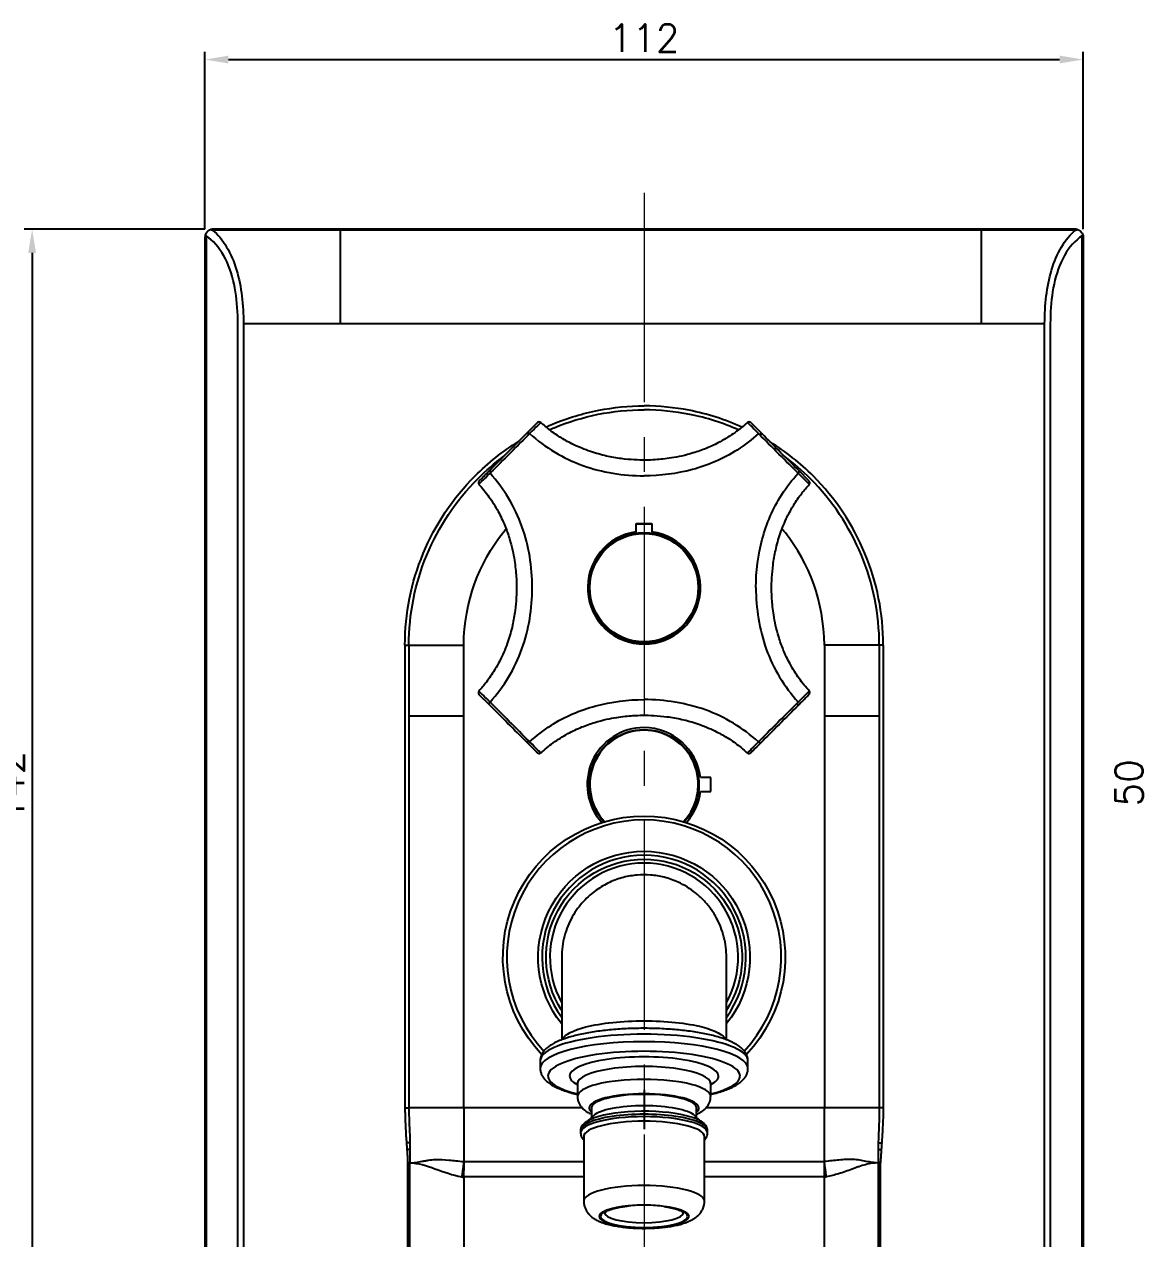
# Model space of a CAD drawing. Extents: x 39169 to 39763, y 19611 to 20031.
# Drawn here: x 39450.7 to 39593.3, y 19700.9 to 19855.7 of the extents above; entities that cross this region are included whole.
import ezdxf

# ---------------------------------------------------------------- set-up
doc = ezdxf.new("R2010")
doc.units = 0
doc.header["$LTSCALE"] = 7
doc.header["$MEASUREMENT"] = 0
doc.linetypes.add('CENTER2', pattern=[28.575, 19.05, -3.175, 3.175, -3.175])
doc.layers.add('DIM', color=2, linetype='CONTINUOUS')
doc.layers.add('DWG', color=7, linetype='CONTINUOUS')
doc.layers.add('중심선', color=1, linetype='CENTER2', lineweight=9)
doc.styles.add('GHS', font='romans', dxfattribs={"bigfont": 'ghs'})

msp = doc.modelspace()

# ---------------------------------------------------------------- linework, layer by layer
at = {"layer": 'DIM'}
for p, q in [((39473.69, 19829.54), (39473.69, 19852.18)), ((39476.69, 19851.18), (39582.69, 19851.18)), ((39585.69, 19829.54), (39585.69, 19852.18)), ((39473.67, 19829.54), (39450.65, 19829.54)), ((39451.65, 19826.54), (39451.65, 19690.54))]:
    msp.add_line(p, q, dxfattribs=at)
for points in [[(39476.69, 19851.68), (39476.69, 19850.68), (39473.69, 19851.18)], [(39582.69, 19851.68), (39582.69, 19850.68), (39585.69, 19851.18)], [(39451.15, 19826.54), (39452.15, 19826.54), (39451.65, 19829.54)]]:
    msp.add_solid(points, dxfattribs=at)
at = {"layer": 'DWG'}
for p, q in [((39490.96, 19829.45), (39474.67, 19829.45)), ((39572.69, 19829.45), (39490.96, 19829.45)), ((39584.72, 19829.45), (39572.69, 19829.45)), ((39473.69, 19828.54), (39473.69, 19688.54)), ((39473.84, 19828.71), (39473.84, 19688.37)), ((39585.55, 19688.37), (39585.55, 19828.71)), ((39585.69, 19828.54), (39585.69, 19688.54)), ((39478.61, 19817.54), (39478.61, 19699.54)), ((39580.78, 19699.54), (39580.78, 19817.54)), ((39516.1, 19804.91), (39514.76, 19803.57)), ((39543.29, 19804.91), (39544.74, 19803.46)), ((39550.75, 19797.45), (39549.41, 19798.79)), ((39499.2, 19776.54), (39499.7, 19776.54)), ((39499.2, 19776.54), (39499.2, 19717.54)), ((39560.19, 19776.54), (39559.69, 19776.54)), ((39560.19, 19776.54), (39560.19, 19717.54)), ((39508.64, 19770.26), (39509.98, 19768.92)), ((39538.19, 19759.67), (39536.89, 19759.67)), ((39538.19, 19757.87), (39538.19, 19759.67)), ((39536.89, 19757.87), (39538.19, 19757.87)), ((39516.44, 19723.53), (39516.44, 19722.57)), ((39542.94, 19722.57), (39542.94, 19723.53)), ((39542.94, 19722.56), (39542.94, 19722.57)), ((39521.19, 19720.63), (39521.19, 19718.99)), ((39538.19, 19718.99), (39538.19, 19720.63)), ((39538.19, 19720.63), (39538.19, 19720.63)), ((39523.24, 19716.55), (39522.52, 19715.88)), ((39522.99, 19717.54), (39522.99, 19716.33)), ((39536.85, 19715.9), (39536.15, 19716.55)), ((39536.39, 19716.33), (39536.39, 19717.54)), ((39521.59, 19714.65), (39521.59, 19714.34)), ((39537.79, 19714.34), (39537.79, 19714.65)), ((39521.59, 19714.34), (39521.59, 19714.34)), ((39521.99, 19713.87), (39521.99, 19705.66)), ((39537.39, 19705.66), (39537.39, 19713.87)), ((39537.39, 19705.66), (39537.39, 19705.66))]:
    msp.add_line(p, q, dxfattribs=at)
at = {"layer": 'DWG', "extrusion": (0, 0, -1)}
msp.add_circle((-39529.69, 19783.86), 7, dxfattribs=at)
at = {"layer": 'DWG'}
msp.add_circle((39529.69, 19783.86), 6.91, dxfattribs=at)
at = {"layer": 'DWG', "extrusion": (0, 0, -1)}
for centre, radius, start, end in [((-39529.69, 19758.77), 7, 317.1319, 90), ((-39529.69, 19758.77), 7, 90, 222.8681), ((-39529.69, 19736.75), 18, 316.5188, 90), ((-39529.69, 19736.75), 18, 90, 223.4812), ((-39529.69, 19736.75), 13.5, 321.2213, 90), ((-39529.69, 19736.75), 12.5, 327.2906, 90), ((-39529.69, 19736.75), 13.5, 90, 218.8519), ((-39529.69, 19736.75), 12.5, 90, 212.6419)]:
    msp.add_arc(centre, radius, start, end, dxfattribs=at)
at = {"layer": 'DWG'}
for centre, radius, start, end in [((39529.69, 19758.77), 7.25, 90, 221.9153), ((39529.69, 19758.77), 7.25, 7.131, 90), ((39529.69, 19758.77), 6.91, 90, 223.2281), ((39529.69, 19758.77), 6.91, 316.7719, 90), ((39529.69, 19758.77), 7.25, 318.0791, 352.869), ((39529.69, 19736.75), 17.5, 90, 223.0988), ((39529.69, 19736.75), 17.5, 316.8731, 90), ((39529.69, 19736.75), 13, 90, 215.8425), ((39529.69, 19736.75), 12, 90, 208.665), ((39529.69, 19736.75), 13, 323.8706, 90), ((39529.69, 19736.75), 12, 331.3181, 90)]:
    msp.add_arc(centre, radius, start, end, dxfattribs=at)
for centre, major_axis, ratio, start_param, end_param in [((39516.31, 19804.69), (-0.212, 0.212), 1, 4.783764, 6.283174), ((39543.08, 19804.69), (-0.212, -0.212), 1, 3.141601, 4.638101), ((39508.86, 19797.24), (0.212, -0.212), 1, 3.141591, 4.649182), ((39550.53, 19797.24), (0.212, 0.212), 1, 4.78377, 6.283174), ((39508.86, 19770.47), (-0.212, -0.212), 1, 4.78377, 6.283174), ((39550.53, 19770.47), (0.212, -0.212), 1, 0.000003, 1.49619), ((39516.31, 19763.02), (0.212, 0.212), 1, 3.141593, 4.649173), ((39543.08, 19763.02), (-0.212, 0.212), 1, 1.642044, 3.141585), ((39529.69, 19723.53), (13.25, 0), 0.257597, 0, 3.141593), ((39529.69, 19722.57), (-13.25, 0), 0.257597, 3.141593, 6.283185), ((39529.69, 19721.6), (12.25, 0), 0.257597, 0, 3.141593), ((39529.69, 19721.6), (-9.5, 0), 0.257597, 3.141592, 6.283185), ((39529.69, 19720.63), (8.5, 0), 0.257597, 0, 3.141593), ((39529.69, 19721.6), (12.25, 0), 0.257597, 3.141593, 3.945546), ((39529.69, 19721.6), (-9.5, 0), 0.257597, 0, 0.462894), ((39529.69, 19718.99), (-8.5, 0), 0.257597, 3.141593, 6.283185), ((39529.69, 19721.6), (-9.5, 0), 0.257597, 2.6786, 3.141592), ((39529.69, 19721.6), (12.25, 0), 0.257597, 5.47933, 6.283185), ((39529.69, 19717.54), (7, 0), 0.257597, 0, 3.141592), ((39529.69, 19717.54), (-6.7, 0), 0.257597, 3.141593, 6.283185), ((39529.69, 19716.09), (-6.7, 0), 0.257597, 3.411475, 6.013401), ((39529.69, 19714.65), (8.1, 0), 0.257597, 0, 3.141593), ((39529.69, 19714.34), (-8.1, 0), 0.257597, 3.141593, 6.283185), ((39529.69, 19717.54), (7, 0), 0.257597, 3.141593, 3.43543), ((39529.69, 19715.13), (7.7, 0), 0.257597, 0.682707, 2.537131), ((39529.69, 19717.54), (7, 0), 0.257597, 5.989446, 6.283185), ((39529.69, 19713.87), (-7.7, 0), 0.257597, 3.141593, 6.283185), ((39529.69, 19705.66), (-7.7, 0), 0.257597, 3.141593, 6.283185), ((39529.69, 19703.72), (-5.55, 0), 0.257597, 5.088987, 6.283185), ((39529.69, 19704.21), (5.05, 0), 0.257597, 3.141592, 6.280731), ((39529.69, 19703.72), (-5.55, 0), 0.257597, 4.229565, 5.088987), ((39529.69, 19703.72), (-5.55, 0), 0.257597, 3.141593, 4.229565), ((39529.69, 19703.72), (-5.55, 0), 0.257597, 0, 3.141593)]:
    msp.add_ellipse(centre, major_axis=major_axis, ratio=ratio, start_param=start_param, end_param=end_param, dxfattribs=at)
msp.add_ellipse((39529.69, 19703.72), major_axis=(5.7, 0), ratio=0.257597, dxfattribs=at)
for points, knots in [([(39473.77, 19828.93), (39473.81, 19829.02), (39473.87, 19829.11), (39474, 19829.27), (39474.08, 19829.34), (39474.25, 19829.44), (39474.33, 19829.47), (39474.41, 19829.5)], [0, 0, 0, 0, 0.346952, 0.346952, 0.69371, 0.69371, 1, 1, 1, 1]), ([(39474.69, 19829.54), (39474.69, 19829.54), (39474.69, 19829.54), (39474.67, 19829.54), (39474.66, 19829.54), (39474.56, 19829.53), (39474.49, 19829.52), (39474.41, 19829.5)], [0, 0, 0, 0, 0.018439, 0.018439, 0.192058, 0.192058, 1, 1, 1, 1]), ([(39474.41, 19829.5), (39474.5, 19829.49), (39474.58, 19829.47), (39474.66, 19829.45), (39474.67, 19829.45), (39474.67, 19829.45)], [0, 0, 0, 0, 0.972775, 0.972775, 1, 1, 1, 1]), ([(39474.67, 19829.45), (39476.02, 19828.34), (39477.08, 19826.48), (39478.37, 19822.19), (39478.61, 19819.88), (39478.61, 19817.54)], [0, 0, 0, 0, 0.5, 0.5, 1, 1, 1, 1]), ([(39580.78, 19817.54), (39580.78, 19819.88), (39581.02, 19822.19), (39582.31, 19826.48), (39583.37, 19828.34), (39584.72, 19829.45)], [0, 0, 0, 0, 0.5, 0.5, 1, 1, 1, 1]), ([(39584.97, 19829.5), (39584.9, 19829.52), (39584.82, 19829.53), (39584.73, 19829.54), (39584.72, 19829.54), (39584.7, 19829.54), (39584.7, 19829.54), (39584.69, 19829.54)], [0, 0, 0, 0, 0.807942, 0.807942, 0.981561, 0.981561, 1, 1, 1, 1]), ([(39584.72, 19829.45), (39584.72, 19829.45), (39584.73, 19829.45), (39584.81, 19829.47), (39584.89, 19829.49), (39584.97, 19829.5)], [0, 0, 0, 0, 0.027225, 0.027225, 1, 1, 1, 1]), ([(39584.97, 19829.5), (39585.08, 19829.47), (39585.17, 19829.42), (39585.35, 19829.3), (39585.43, 19829.22), (39585.54, 19829.07), (39585.58, 19829), (39585.62, 19828.93)], [0, 0, 0, 0, 0.363068, 0.363068, 0.72733, 0.72733, 1, 1, 1, 1]), ([(39473.77, 19828.93), (39473.75, 19828.87), (39473.73, 19828.8), (39473.7, 19828.67), (39473.7, 19828.61), (39473.69, 19828.54), (39473.69, 19828.54), (39473.69, 19828.54)], [0, 0, 0, 0, 0.496009, 0.496009, 0.986819, 0.986819, 1, 1, 1, 1]), ([(39473.84, 19828.71), (39473.84, 19828.71), (39473.84, 19828.72), (39473.81, 19828.79), (39473.79, 19828.86), (39473.77, 19828.93)], [0, 0, 0, 0, 0.027861, 0.027861, 1, 1, 1, 1]), ([(39477.9, 19699.54), (39477.9, 19721.43), (39477.9, 19754.25), (39477.9, 19792.55), (39477.9, 19808.97), (39477.9, 19817.18), (39477.98, 19819.96), (39477.13, 19823.84), (39476.7, 19825.1), (39475.49, 19827.25), (39474.72, 19828.12), (39473.84, 19828.71)], [0, 0, 0, 0, 0.5, 0.75, 0.875, 0.875, 0.9375, 0.9375, 0.96875, 0.96875, 1, 1, 1, 1]), ([(39585.55, 19828.71), (39584.67, 19828.12), (39583.9, 19827.26), (39582.69, 19825.11), (39582.26, 19823.85), (39581.41, 19819.96), (39581.49, 19817.18), (39581.49, 19808.98), (39581.49, 19792.56), (39581.49, 19754.26), (39581.49, 19721.43), (39581.49, 19699.54)], [0, 0, 0, 0, 0.03125, 0.03125, 0.0625, 0.0625, 0.125, 0.125, 0.25, 0.5, 1, 1, 1, 1]), ([(39585.62, 19828.93), (39585.6, 19828.86), (39585.57, 19828.79), (39585.55, 19828.72), (39585.55, 19828.71), (39585.55, 19828.71)], [0, 0, 0, 0, 0.972139, 0.972139, 1, 1, 1, 1]), ([(39585.62, 19828.93), (39585.64, 19828.87), (39585.66, 19828.8), (39585.69, 19828.67), (39585.69, 19828.61), (39585.69, 19828.54), (39585.69, 19828.54), (39585.69, 19828.54)], [0, 0, 0, 0, 0.496009, 0.496009, 0.986819, 0.986819, 1, 1, 1, 1]), ([(39517.12, 19804.32), (39517.42, 19804.45), (39517.72, 19804.58), (39519.92, 19805.49), (39521.89, 19806.09), (39523.91, 19806.48), (39525.8, 19806.84), (39527.73, 19807.03), (39529.7, 19807.04)], [0.8300303, 0.8300303, 0.8300303, 0.8300303, 0.8534299, 0.8534299, 1, 1, 1, 1.1373147, 1.1373147, 1.1373147, 1.1373147]), ([(39517.55, 19803.96), (39517.77, 19804.06), (39517.99, 19804.15), (39520.03, 19805), (39521.92, 19805.57), (39523.85, 19805.96), (39525.76, 19806.34), (39527.71, 19806.53), (39529.7, 19806.54)], [0.8392625, 0.8392625, 0.8392625, 0.8392625, 0.8566128, 0.8566128, 1, 1, 1, 1.141507, 1.141507, 1.141507, 1.141507]), ([(39542.18, 19804.33), (39540.03, 19805.29), (39537.76, 19806.01), (39535.44, 19806.47), (39533.56, 19806.83), (39531.65, 19807.02), (39529.7, 19807.04)], [0.8318865, 0.8318865, 0.8318865, 0.8318865, 1, 1, 1, 1.1358675, 1.1358675, 1.1358675, 1.1358675]), ([(39541.74, 19803.98), (39539.75, 19804.85), (39537.67, 19805.51), (39535.54, 19805.94), (39533.63, 19806.32), (39531.68, 19806.52), (39529.7, 19806.54)], [0.8419831, 0.8419831, 0.8419831, 0.8419831, 1, 1, 1, 1.1410784, 1.1410784, 1.1410784, 1.1410784]), ([(39542.87, 19804.93), (39542.37, 19804.47), (39541.27, 19803.57), (39539.5, 19802.47), (39537.7, 19801.61), (39536.04, 19801.03), (39534.55, 19800.64), (39533.26, 19800.39), (39532.13, 19800.24), (39531.04, 19800.15), (39529.82, 19800.1), (39528.37, 19800.14), (39526.7, 19800.29), (39524.82, 19800.62), (39522.76, 19801.2), (39520.84, 19801.99), (39519.12, 19802.93), (39517.73, 19803.88), (39516.89, 19804.59), (39516.51, 19804.93)], [0, 0, 0, 0, 0.071122, 0.148159, 0.217437, 0.278865, 0.332429, 0.378134, 0.415957, 0.450693, 0.493028, 0.543373, 0.60177, 0.668238, 0.742704, 0.825158, 0.884537, 0.947392, 1, 1, 1, 1]), ([(39514.76, 19803.57), (39514.1, 19802.91), (39513.29, 19802.1), (39511.59, 19800.4), (39510.77, 19799.58), (39510.09, 19798.9)], [0, 0, 0, 0, 0.5, 0.5, 1, 1, 1, 1]), ([(39515.1, 19803.5), (39514.41, 19802.8), (39513.55, 19801.94), (39511.75, 19800.15), (39510.88, 19799.28), (39510.16, 19798.57)], [0, 0, 0, 0, 0.5, 0.5, 1, 1, 1, 1]), ([(39515.1, 19803.5), (39517.08, 19801.74), (39519.38, 19800.33), (39524.38, 19798.54), (39527.04, 19798.12), (39529.69, 19798.12)], [0, 0, 0, 0, 0.5, 0.5, 1, 1, 1, 1]), ([(39544.29, 19803.5), (39543.42, 19802.74), (39540.89, 19800.74), (39535.93, 19798.64), (39531.77, 19798.12), (39529.69, 19798.12)], [0, 0, 0, 0, 0.216606, 0.608303, 1, 1, 1, 1]), ([(39544.41, 19803.38), (39544.43, 19803.41), (39544.46, 19803.43), (39544.51, 19803.46), (39544.54, 19803.47), (39544.6, 19803.49), (39544.62, 19803.5), (39544.67, 19803.49), (39544.7, 19803.49), (39544.72, 19803.47), (39544.73, 19803.47), (39544.74, 19803.46), (39544.74, 19803.46), (39544.74, 19803.46)], [0, 0, 0, 0, 0.220007, 0.220007, 0.440055, 0.440055, 0.660124, 0.660124, 0.880232, 0.880232, 0.96207, 0.96207, 1, 1, 1, 1]), ([(39549.34, 19798.45), (39548.64, 19799.14), (39547.79, 19800), (39545.99, 19801.79), (39545.12, 19802.67), (39544.41, 19803.38)], [0, 0, 0, 0, 0.5, 0.5, 1, 1, 1, 1]), ([(39549.41, 19798.79), (39548.75, 19799.45), (39547.94, 19800.26), (39546.24, 19801.96), (39545.42, 19802.78), (39544.74, 19803.46)], [0, 0, 0, 0, 0.5, 0.5, 1, 1, 1, 1]), ([(39499.2, 19776.54), (39499.2, 19780.57), (39499.99, 19784.51), (39503.06, 19791.91), (39505.3, 19795.26), (39509.81, 19799.78), (39511.67, 19801.25), (39513.67, 19802.48)], [0, 0, 0, 0, 0.2844766, 0.2844766, 0.5689532, 0.5689532, 0.7370468, 0.7370468, 0.7370468, 0.7370468]), ([(39560.19, 19776.54), (39560.19, 19780.57), (39559.4, 19784.51), (39556.33, 19791.91), (39554.08, 19795.28), (39549.61, 19799.75), (39547.76, 19801.21), (39545.76, 19802.43)], [0, 0, 0, 0, 0.284136, 0.284136, 0.5682721, 0.5682721, 0.7353039, 0.7353039, 0.7353039, 0.7353039]), ([(39499.7, 19776.54), (39499.7, 19780.5), (39500.48, 19784.38), (39503.49, 19791.66), (39505.7, 19794.96), (39509.52, 19798.78), (39510.63, 19799.74), (39511.8, 19800.61)], [0, 0, 0, 0, 0.2855376, 0.2855376, 0.5710752, 0.5710752, 0.6769434, 0.6769434, 0.6769434, 0.6769434]), ([(39559.69, 19776.54), (39559.69, 19780.5), (39558.91, 19784.38), (39555.89, 19791.66), (39553.68, 19794.97), (39549.89, 19798.76), (39548.79, 19799.71), (39547.63, 19800.56)], [0, 0, 0, 0, 0.285457, 0.285457, 0.570914, 0.570914, 0.6760732, 0.6760732, 0.6760732, 0.6760732]), ([(39508.63, 19797.04), (39508.63, 19797.04), (39508.63, 19797.04), (39508.63, 19797.04), (39509.16, 19797.57), (39510.05, 19798.45)], [0, 0, 0, 0, 0.00011, 0.00011, 1, 1, 1, 1]), ([(39508.64, 19797.45), (39508.64, 19797.45), (39508.77, 19797.58), (39509.28, 19798.08), (39509.65, 19798.46), (39510.09, 19798.9)], [0, 0, 0, 0, 0.499864, 0.499864, 1, 1, 1, 1]), ([(39510.16, 19798.57), (39510.14, 19798.59), (39510.12, 19798.62), (39510.09, 19798.67), (39510.07, 19798.7), (39510.06, 19798.76), (39510.05, 19798.78), (39510.06, 19798.83), (39510.06, 19798.85), (39510.07, 19798.88), (39510.08, 19798.89), (39510.09, 19798.9), (39510.09, 19798.9), (39510.09, 19798.9)], [0, 0, 0, 0, 0.220024, 0.220024, 0.440073, 0.440073, 0.660142, 0.660142, 0.88025, 0.88025, 0.96173, 0.96173, 1, 1, 1, 1]), ([(39515.43, 19783.86), (39515.43, 19786.51), (39515.01, 19789.17), (39513.22, 19794.17), (39511.81, 19796.47), (39510.05, 19798.45)], [0, 0, 0, 0, 0.5, 0.5, 1, 1, 1, 1]), ([(39543.96, 19783.86), (39543.96, 19785.93), (39544.48, 19790.09), (39546.58, 19795.05), (39548.58, 19797.59), (39549.34, 19798.45)], [0, 0, 0, 0, 0.391693, 0.783386, 1, 1, 1, 1]), ([(39508.62, 19797.03), (39509.08, 19796.53), (39509.98, 19795.43), (39511.08, 19793.66), (39511.93, 19791.86), (39512.53, 19790.2), (39512.91, 19788.71), (39513.16, 19787.42), (39513.31, 19786.29), (39513.4, 19785.2), (39513.45, 19783.98), (39513.41, 19782.53), (39513.26, 19780.86), (39512.93, 19778.98), (39512.35, 19776.92), (39511.57, 19775), (39510.62, 19773.28), (39509.67, 19771.89), (39508.96, 19771.05), (39508.62, 19770.68)], [0, 0, 0, 0, 0.071008, 0.148038, 0.217329, 0.278785, 0.332382, 0.378115, 0.415959, 0.450704, 0.493043, 0.543384, 0.601766, 0.668203, 0.742635, 0.825071, 0.884451, 0.947324, 1, 1, 1, 1]), ([(39550.77, 19770.68), (39550.31, 19771.18), (39549.41, 19772.28), (39548.31, 19774.05), (39547.45, 19775.85), (39546.86, 19777.51), (39546.47, 19779), (39546.23, 19780.29), (39546.08, 19781.42), (39545.99, 19782.51), (39545.94, 19783.73), (39545.98, 19785.18), (39546.13, 19786.85), (39546.46, 19788.73), (39547.04, 19790.79), (39547.82, 19792.71), (39548.77, 19794.43), (39549.72, 19795.82), (39550.43, 19796.66), (39550.77, 19797.04)], [0, 0, 0, 0, 0.071055, 0.148081, 0.217368, 0.278821, 0.332414, 0.378144, 0.415987, 0.450729, 0.493067, 0.543405, 0.601783, 0.668217, 0.742644, 0.825075, 0.884452, 0.947322, 1, 1, 1, 1]), ([(39528.69, 19792.06), (39528.98, 19792.06), (39529.27, 19792.06), (39529.74, 19792.06), (39529.93, 19792.06), (39530.31, 19792.06), (39530.5, 19792.06), (39530.69, 19792.06)], [0, 0, 0, 0, 0.428962, 0.428962, 0.714481, 0.714481, 1, 1, 1, 1]), ([(39506.69, 19776.54), (39506.78, 19782.13), (39508.62, 19787), (39511.71, 19790.88), (39511.83, 19791.03), (39511.95, 19791.18), (39512.08, 19791.33)], [-1.387662, -1.387662, -1.387662, -1.387662, 0, 0, 0, 0.054678, 0.054678, 0.054678, 0.054678]), ([(39528.69, 19790.99), (39526.91, 19790.74), (39525.24, 19789.8), (39522.96, 19786.98), (39522.39, 19785.15), (39522.64, 19781.55), (39523.47, 19779.81), (39526.1, 19777.37), (39527.88, 19776.65), (39531.52, 19776.66), (39533.3, 19777.37), (39535.93, 19779.82), (39536.75, 19781.57), (39537, 19785.15), (39536.42, 19786.99), (39534.16, 19789.78), (39532.49, 19790.73), (39530.69, 19790.99)], [0, 0, 0, 0, 0.125, 0.125, 0.25, 0.25, 0.375, 0.375, 0.5, 0.5, 0.625, 0.625, 0.75, 0.75, 0.875, 0.875, 1, 1, 1, 1]), ([(39528.69, 19791.98), (39528.98, 19791.98), (39529.27, 19791.98), (39529.74, 19791.98), (39529.93, 19791.98), (39530.31, 19791.98), (39530.5, 19791.98), (39530.69, 19791.98)], [0, 0, 0, 0, 0.428962, 0.428962, 0.714481, 0.714481, 1, 1, 1, 1]), ([(39552.69, 19776.54), (39552.61, 19782.11), (39550.78, 19786.96), (39547.72, 19790.83), (39547.59, 19791), (39547.45, 19791.16), (39547.31, 19791.33)], [-1.372977, -1.372977, -1.372977, -1.372977, 0, 0, 0, 0.060043, 0.060043, 0.060043, 0.060043]), ([(39510.05, 19769.26), (39511.81, 19771.24), (39513.22, 19773.54), (39515.01, 19778.55), (39515.43, 19781.2), (39515.43, 19783.86)], [0, 0, 0, 0, 0.5, 0.5, 1, 1, 1, 1]), ([(39543.96, 19783.86), (39543.96, 19781.2), (39544.38, 19778.54), (39546.17, 19773.54), (39547.58, 19771.24), (39549.34, 19769.26)], [0, 0, 0, 0, 0.5, 0.5, 1, 1, 1, 1]), ([(39549.34, 19769.26), (39550.23, 19770.14), (39550.76, 19770.67), (39550.76, 19770.67), (39550.76, 19770.67), (39550.76, 19770.67)], [0, 0, 0, 0, 0.998622, 0.998622, 1, 1, 1, 1]), ([(39514.65, 19764.25), (39513.97, 19764.93), (39513.14, 19765.76), (39511.45, 19767.45), (39510.64, 19768.26), (39509.98, 19768.92)], [0, 0, 0, 0, 0.5, 0.5, 1, 1, 1, 1]), ([(39514.98, 19764.33), (39514.27, 19765.05), (39513.4, 19765.92), (39511.61, 19767.71), (39510.75, 19768.57), (39510.05, 19769.26)], [0, 0, 0, 0, 0.5, 0.5, 1, 1, 1, 1]), ([(39515.1, 19764.21), (39515.96, 19764.97), (39518.5, 19766.98), (39523.46, 19769.07), (39527.62, 19769.59), (39529.69, 19769.59)], [0, 0, 0, 0, 0.216606, 0.608303, 1, 1, 1, 1]), ([(39544.29, 19764.21), (39542.31, 19765.97), (39540.01, 19767.38), (39535.01, 19769.17), (39532.35, 19769.59), (39529.69, 19769.59)], [0, 0, 0, 0, 0.5, 0.5, 1, 1, 1, 1]), ([(39549.23, 19769.15), (39548.51, 19768.43), (39547.63, 19767.56), (39545.84, 19765.77), (39544.98, 19764.91), (39544.29, 19764.21)], [0, 0, 0, 0, 0.5, 0.5, 1, 1, 1, 1]), ([(39549.3, 19768.81), (39549.3, 19768.81), (39549.3, 19768.82), (39549.32, 19768.83), (39549.33, 19768.86), (39549.34, 19768.9), (39549.34, 19768.93), (39549.33, 19768.98), (39549.32, 19769.01), (39549.29, 19769.06), (39549.27, 19769.09), (39549.24, 19769.13), (39549.23, 19769.14), (39549.23, 19769.15)], [0, 0, 0, 0, 0.038268, 0.038268, 0.258414, 0.258414, 0.478561, 0.478561, 0.698686, 0.698686, 0.91877, 0.91877, 1, 1, 1, 1]), ([(39549.3, 19768.81), (39549.73, 19769.24), (39550.1, 19769.61), (39550.6, 19770.11), (39550.73, 19770.25), (39550.75, 19770.26), (39550.75, 19770.26), (39550.75, 19770.26)], [0, 0, 0, 0, 0.489116, 0.489116, 0.978233, 0.978233, 1, 1, 1, 1]), ([(39516.52, 19762.78), (39517.02, 19763.24), (39518.12, 19764.14), (39519.89, 19765.25), (39521.69, 19766.1), (39523.35, 19766.69), (39524.84, 19767.08), (39526.13, 19767.32), (39527.26, 19767.47), (39528.35, 19767.56), (39529.57, 19767.61), (39531.02, 19767.57), (39532.69, 19767.42), (39534.57, 19767.09), (39536.63, 19766.51), (39538.55, 19765.73), (39540.27, 19764.78), (39541.66, 19763.83), (39542.5, 19763.12), (39542.87, 19762.78)], [0, 0, 0, 0, 0.071087, 0.148127, 0.217407, 0.278838, 0.332404, 0.378111, 0.415935, 0.450672, 0.49301, 0.543356, 0.601755, 0.668226, 0.742694, 0.825152, 0.884533, 0.947391, 1, 1, 1, 1]), ([(39549.3, 19768.81), (39548.62, 19768.13), (39547.79, 19767.31), (39546.1, 19765.61), (39545.29, 19764.8), (39544.63, 19764.14)], [0, 0, 0, 0, 0.5, 0.5, 1, 1, 1, 1]), ([(39514.65, 19764.25), (39514.65, 19764.25), (39514.65, 19764.25), (39514.67, 19764.23), (39514.69, 19764.22), (39514.74, 19764.22), (39514.76, 19764.22), (39514.82, 19764.23), (39514.85, 19764.24), (39514.9, 19764.26), (39514.93, 19764.28), (39514.96, 19764.31), (39514.97, 19764.32), (39514.98, 19764.33)], [0, 0, 0, 0, 0.037932, 0.037932, 0.258081, 0.258081, 0.478231, 0.478231, 0.698358, 0.698358, 0.918444, 0.918444, 1, 1, 1, 1]), ([(39516.1, 19762.8), (39516.1, 19762.8), (39515.97, 19762.93), (39515.47, 19763.44), (39515.09, 19763.81), (39514.65, 19764.25)], [0, 0, 0, 0, 0.499837, 0.499837, 1, 1, 1, 1]), ([(39544.29, 19764.21), (39543.4, 19763.32), (39542.88, 19762.79), (39542.88, 19762.79), (39542.88, 19762.79), (39542.88, 19762.79)], [0, 0, 0, 0, 0.998418, 0.998418, 1, 1, 1, 1]), ([(39540.19, 19736.75), (39540.19, 19737.18), (39540.14, 19738.04), (39539.9, 19739.34), (39539.49, 19740.62), (39538.91, 19741.85), (39538.17, 19743), (39537.29, 19744.05), (39536.29, 19744.96), (39535.2, 19745.73), (39533.87, 19746.43), (39532.32, 19746.98), (39530.55, 19747.27), (39528.8, 19747.27), (39527.02, 19746.97), (39525.25, 19746.33), (39523.83, 19745.5), (39522.75, 19744.65), (39521.94, 19743.87), (39521.19, 19742.95), (39520.51, 19741.89), (39519.94, 19740.72), (39519.52, 19739.46), (39519.25, 19738.12), (39519.19, 19737.21), (39519.19, 19736.75)], [0, 0, 0, 0, 0.038861, 0.078824, 0.119577, 0.160919, 0.20247, 0.24392, 0.284978, 0.325383, 0.3648, 0.421311, 0.474479, 0.526569, 0.580474, 0.63755, 0.697052, 0.728758, 0.76275, 0.798894, 0.836952, 0.876533, 0.917132, 0.958241, 1, 1, 1, 1]), ([(39519.19, 19736.76), (39519.19, 19736.77), (39519.19, 19736.76), (39519.19, 19736.7), (39519.19, 19736.44), (39519.19, 19736.03), (39519.19, 19735.47), (39519.19, 19734.9), (39519.19, 19734.4), (39519.19, 19733.95), (39519.19, 19733.53), (39519.19, 19733.07), (39519.19, 19732.58), (39519.19, 19731.99), (39519.19, 19731.23), (39519.19, 19730.22), (39519.19, 19728.95), (39519.19, 19727.59), (39519.19, 19726.66), (39519.19, 19726.23)], [0, 0, 0, 0, 0.052543, 0.124701, 0.19085, 0.278603, 0.35263, 0.412972, 0.459661, 0.494757, 0.529122, 0.564321, 0.60034, 0.638908, 0.689433, 0.753289, 0.830721, 0.921613, 1, 1, 1, 1]), ([(39540.19, 19726.23), (39540.19, 19726.74), (39540.19, 19727.77), (39540.19, 19729.21), (39540.19, 19730.44), (39540.19, 19731.37), (39540.19, 19732.11), (39540.19, 19732.71), (39540.19, 19733.24), (39540.19, 19733.8), (39540.19, 19734.46), (39540.19, 19735.17), (39540.19, 19735.87), (39540.19, 19736.37), (39540.19, 19736.67), (39540.19, 19736.75), (39540.19, 19736.76), (39540.19, 19736.77)], [0, 0, 0, 0, 0.09461, 0.193616, 0.270112, 0.327255, 0.378315, 0.424741, 0.458037, 0.502447, 0.56057, 0.632362, 0.717836, 0.81708, 0.89094, 0.97082, 1, 1, 1, 1]), ([(39519.27, 19726.28), (39519.57, 19726.87), (39520.64, 19727.44), (39524.22, 19728.36), (39526.96, 19728.65), (39532.43, 19728.65), (39535.16, 19728.36), (39538.79, 19727.43), (39539.85, 19726.86), (39540.12, 19726.26)], [0, 0, 0, 0, 0.229163, 0.229163, 0.499443, 0.499443, 0.769722, 0.769722, 1, 1, 1, 1]), ([(39542.94, 19723.53), (39542.94, 19723.64), (39542.92, 19723.88), (39542.82, 19724.25), (39542.62, 19724.61), (39542.36, 19724.94), (39542.01, 19725.27), (39541.57, 19725.58), (39541.02, 19725.89), (39540.39, 19726.17), (39539.69, 19726.42), (39538.92, 19726.65), (39538.1, 19726.86), (39537.23, 19727.04), (39536.31, 19727.21), (39535.34, 19727.35), (39534.34, 19727.46), (39533.31, 19727.55), (39532.25, 19727.62), (39531.18, 19727.67), (39530.09, 19727.69), (39529.01, 19727.69), (39527.92, 19727.66), (39526.86, 19727.61), (39525.81, 19727.53), (39524.78, 19727.43), (39523.79, 19727.31), (39522.85, 19727.17), (39521.94, 19727), (39521.09, 19726.81), (39520.29, 19726.6), (39519.56, 19726.37), (39518.88, 19726.12), (39518.27, 19725.84), (39517.72, 19725.52), (39517.27, 19725.18), (39516.93, 19724.83), (39516.68, 19724.47), (39516.52, 19724.1), (39516.45, 19723.78), (39516.45, 19723.59), (39516.46, 19723.53)], [0, 0, 0, 0, 0.015642, 0.035508, 0.055809, 0.077555, 0.101675, 0.128622, 0.157602, 0.186902, 0.215692, 0.243984, 0.271903, 0.299555, 0.327018, 0.354344, 0.381571, 0.408727, 0.435833, 0.462905, 0.489957, 0.516999, 0.544043, 0.571096, 0.598169, 0.625276, 0.652431, 0.679653, 0.706966, 0.734403, 0.76201, 0.789852, 0.818021, 0.846646, 0.875875, 0.905738, 0.930236, 0.952054, 0.972102, 0.991241, 1, 1, 1, 1]), ([(39516.44, 19722.57), (39516.45, 19722.46), (39516.47, 19722.22), (39516.57, 19721.85), (39516.77, 19721.49), (39517.03, 19721.15), (39517.38, 19720.83), (39517.82, 19720.51), (39518.36, 19720.21), (39519, 19719.93), (39519.7, 19719.67), (39520.43, 19719.45), (39520.95, 19719.32), (39521.19, 19719.27)], [0, 0, 0, 0, 0.058297, 0.132336, 0.207998, 0.289044, 0.37894, 0.479368, 0.587377, 0.696579, 0.803875, 0.90932, 1, 1, 1, 1]), ([(39538.2, 19719.27), (39538.23, 19719.27), (39538.53, 19719.35), (39539.1, 19719.49), (39539.83, 19719.72), (39540.51, 19719.98), (39541.12, 19720.26), (39541.67, 19720.58), (39542.12, 19720.91), (39542.46, 19721.27), (39542.71, 19721.63), (39542.87, 19722), (39542.94, 19722.32), (39542.94, 19722.51), (39542.93, 19722.56)], [0, 0, 0, 0, 0.011257, 0.114209, 0.218035, 0.323081, 0.429826, 0.538826, 0.650187, 0.741545, 0.822906, 0.897668, 0.969043, 1, 1, 1, 1]), ([(39521.16, 19720.77), (39521.16, 19720.77), (39521.17, 19720.77), (39521.19, 19720.72), (39521.19, 19720.66), (39521.19, 19720.63)], [0, 0, 0, 0, 0.148903, 0.650059, 1, 1, 1, 1]), ([(39538.2, 19720.64), (39538.2, 19720.66), (39538.2, 19720.71), (39538.22, 19720.77), (39538.23, 19720.77), (39538.23, 19720.77)], [0, 0, 0, 0, 0.261467, 0.772707, 1, 1, 1, 1]), ([(39521.19, 19718.99), (39521.2, 19718.85), (39521.22, 19718.58), (39521.35, 19718.19), (39521.54, 19717.85), (39521.79, 19717.54), (39522.09, 19717.26), (39522.47, 19716.99), (39522.79, 19716.83), (39522.97, 19716.74), (39522.99, 19716.73)], [0, 0, 0, 0, 0.119456, 0.241788, 0.364303, 0.492226, 0.631975, 0.791954, 0.980656, 1, 1, 1, 1]), ([(39536.4, 19716.73), (39536.4, 19716.73), (39536.6, 19716.82), (39536.94, 19717), (39537.35, 19717.3), (39537.67, 19717.6), (39537.91, 19717.94), (39538.09, 19718.31), (39538.18, 19718.66), (39538.19, 19718.89), (39538.18, 19718.99)], [0, 0, 0, 0, 0.003906, 0.222808, 0.394615, 0.540449, 0.672111, 0.795936, 0.915944, 1, 1, 1, 1]), ([(39499.2, 19717.54), (39499.2, 19717.25), (39499.21, 19716.66), (39499.24, 19715.77), (39499.28, 19714.87), (39499.33, 19713.98), (39499.37, 19713.38), (39499.39, 19713.08)], [0, 0, 0, 0, 0.196111, 0.395344, 0.597766, 0.800319, 1, 1, 1, 1]), ([(39499.7, 19717.54), (39499.71, 19716.96), (39499.72, 19715.8), (39499.8, 19714.32), (39499.83, 19713.43), (39499.83, 19713.11)], [0, 0, 0, 0, 0.391608, 0.785493, 1, 1, 1, 1]), ([(39506.69, 19717.54), (39506.69, 19716.61), (39506.69, 19715.69), (39506.69, 19714.39), (39506.69, 19713.97), (39506.69, 19713.19), (39506.69, 19712.82), (39506.69, 19712.17), (39506.69, 19711.88), (39506.69, 19711.38), (39506.69, 19711.18), (39506.69, 19710.88), (39506.69, 19710.77), (39506.69, 19710.7)], [0, 0, 0, 0, 0.292557, 0.292557, 0.438836, 0.438836, 0.585115, 0.585115, 0.731394, 0.731394, 0.877672, 0.877672, 1, 1, 1, 1]), ([(39523.31, 19716.25), (39523.27, 19716.23), (39523.05, 19716.16), (39522.7, 19716), (39522.29, 19715.76), (39521.97, 19715.51), (39521.75, 19715.23), (39521.62, 19714.95), (39521.6, 19714.75), (39521.59, 19714.65)], [0, 0, 0, 0, 0.036403, 0.216985, 0.401202, 0.589949, 0.738727, 0.871614, 1, 1, 1, 1]), ([(39537.79, 19714.65), (39537.79, 19714.74), (39537.77, 19714.93), (39537.65, 19715.2), (39537.46, 19715.45), (39537.19, 19715.69), (39536.83, 19715.92), (39536.37, 19716.14), (39536, 19716.29), (39535.78, 19716.35), (39535.75, 19716.36)], [0, 0, 0, 0, 0.1028, 0.221876, 0.347229, 0.488167, 0.647334, 0.815263, 0.980797, 1, 1, 1, 1]), ([(39552.69, 19710.7), (39552.69, 19710.77), (39552.69, 19710.88), (39552.69, 19711.18), (39552.69, 19711.38), (39552.69, 19711.88), (39552.69, 19712.17), (39552.69, 19712.82), (39552.69, 19713.19), (39552.69, 19713.97), (39552.69, 19714.39), (39552.69, 19715.69), (39552.69, 19716.61), (39552.69, 19717.54)], [0, 0, 0, 0, 0.122328, 0.122328, 0.268606, 0.268606, 0.414885, 0.414885, 0.561164, 0.561164, 0.707443, 0.707443, 1, 1, 1, 1]), ([(39560.19, 19717.54), (39560.19, 19717.25), (39560.18, 19716.66), (39560.15, 19715.77), (39560.11, 19714.87), (39560.06, 19713.98), (39560.02, 19713.38), (39560, 19713.08)], [0, 0, 0, 0, 0.196111, 0.395344, 0.597766, 0.800319, 1, 1, 1, 1]), ([(39499.83, 19713.11), (39499.84, 19712.84), (39499.84, 19712.56), (39499.84, 19712.27), (39499.84, 19712.25)], [0, 0, 0, 0, 0.942023, 1, 1, 1, 1]), ([(39521.6, 19714.34), (39521.6, 19714.25), (39521.62, 19714.07), (39521.73, 19713.8), (39521.87, 19713.61), (39521.97, 19713.52), (39521.99, 19713.49)], [0, 0, 0, 0, 0.267658, 0.578096, 0.904896, 1, 1, 1, 1]), ([(39537.4, 19713.49), (39537.41, 19713.5), (39537.5, 19713.59), (39537.63, 19713.76), (39537.77, 19714.05), (39537.79, 19714.24), (39537.79, 19714.34)], [0, 0, 0, 0, 0.039354, 0.387904, 0.699224, 1, 1, 1, 1]), ([(39499.45, 19712.23), (39499.47, 19711.94), (39499.5, 19711.38), (39499.54, 19710.81), (39499.55, 19710.53)], [0, 0, 0, 0, 0.503967, 1, 1, 1, 1]), ([(39559.94, 19712.23), (39559.92, 19711.94), (39559.89, 19711.38), (39559.85, 19710.81), (39559.84, 19710.53)], [0, 0, 0, 0, 0.503966, 1, 1, 1, 1]), ([(39560, 19713.08), (39559.98, 19712.8), (39559.96, 19712.51), (39559.94, 19712.23), (39559.94, 19712.23), (39559.94, 19712.23)], [0, 0, 0, 0, 0.999998, 0.999998, 1, 1, 1, 1]), ([(39499.81, 19710.54), (39500.07, 19710.55), (39500.61, 19710.58), (39501.28, 19710.71), (39501.81, 19710.82), (39502.36, 19710.91), (39503.32, 19711), (39504.48, 19710.94), (39505.72, 19710.81), (39506.36, 19710.74), (39506.69, 19710.7)], [0, 0, 0, 0, 0.11572, 0.236872, 0.300492, 0.365309, 0.495259, 0.74911, 0.868353, 1, 1, 1, 1]), ([(39499.81, 19710.54), (39500.84, 19710.53), (39501.93, 19710.19), (39504.12, 19709.38), (39505.26, 19708.98), (39506.44, 19708.76)], [0, 0, 0, 0, 0.5, 0.5, 1, 1, 1, 1]), ([(39506.69, 19708.74), (39506.71, 19709.16), (39506.74, 19709.64), (39506.75, 19710.37), (39506.74, 19710.61), (39506.69, 19710.7)], [0, 0, 0, 0, 0.5, 0.5, 1, 1, 1, 1]), ([(39552.69, 19710.7), (39552.65, 19710.61), (39552.64, 19710.37), (39552.65, 19709.64), (39552.68, 19709.16), (39552.69, 19708.74)], [0, 0, 0, 0, 0.5, 0.5, 1, 1, 1, 1]), ([(39559.58, 19710.54), (39559.33, 19710.54), (39558.82, 19710.58), (39558.02, 19710.72), (39557.19, 19710.9), (39556.06, 19711), (39554.59, 19710.92), (39553.33, 19710.77), (39552.69, 19710.7)], [0, 0, 0, 0, 0.121017, 0.244126, 0.370091, 0.498273, 0.75475, 1, 1, 1, 1]), ([(39559.58, 19710.54), (39559.31, 19710.53), (39558.77, 19710.5), (39557.93, 19710.32), (39557.23, 19710.1), (39556.67, 19709.9), (39556.1, 19709.69), (39555.39, 19709.42), (39554.3, 19709.06), (39553.47, 19708.88), (39552.95, 19708.76)], [0, 0, 0, 0, 0.128987, 0.258333, 0.388269, 0.453395, 0.518545, 0.648677, 0.77838, 1, 1, 1, 1]), ([(39521.99, 19705.66), (39522, 19705.5), (39522.02, 19705.21), (39522.15, 19704.78), (39522.34, 19704.39), (39522.59, 19704.05), (39522.88, 19703.75), (39523.23, 19703.48), (39523.65, 19703.23), (39524.16, 19702.99), (39524.78, 19702.78), (39525.47, 19702.6), (39526.19, 19702.46), (39526.94, 19702.35), (39527.7, 19702.27), (39528.48, 19702.21), (39529.27, 19702.19), (39530.06, 19702.19), (39530.85, 19702.21), (39531.62, 19702.26), (39532.37, 19702.34), (39533.1, 19702.44), (39533.79, 19702.57), (39534.46, 19702.74), (39535.1, 19702.94), (39535.66, 19703.18), (39536.14, 19703.46), (39536.52, 19703.75), (39536.83, 19704.08), (39537.08, 19704.44), (39537.27, 19704.84), (39537.37, 19705.25), (39537.39, 19705.52), (39537.39, 19705.65)], [0, 0, 0, 0, 0.023602, 0.047443, 0.070858, 0.094503, 0.11917, 0.145965, 0.176501, 0.21278, 0.254733, 0.296015, 0.334985, 0.372477, 0.409102, 0.445214, 0.481037, 0.516732, 0.552429, 0.588216, 0.624231, 0.660651, 0.697732, 0.735881, 0.775801, 0.818714, 0.853131, 0.882019, 0.908184, 0.932854, 0.956741, 0.980258, 1, 1, 1, 1]), ([(39524.64, 19704.17), (39524.64, 19704.17), (39524.64, 19704.17), (39524.69, 19704.23), (39524.83, 19704.34), (39525.06, 19704.46), (39525.37, 19704.58), (39525.77, 19704.71), (39526.24, 19704.82), (39526.79, 19704.92), (39527.28, 19704.99), (39527.6, 19705.03), (39527.71, 19705.04)], [0, 0, 0, 0, 0.044164, 0.150924, 0.252883, 0.35795, 0.468169, 0.582642, 0.700142, 0.819667, 0.940509, 1, 1, 1, 1]), ([(39532.2, 19704.98), (39532.38, 19704.95), (39532.74, 19704.9), (39533.25, 19704.8), (39533.72, 19704.68), (39534.11, 19704.55), (39534.42, 19704.41), (39534.63, 19704.29), (39534.74, 19704.19), (39534.75, 19704.16), (39534.75, 19704.17)], [0, 0, 0, 0, 0.113257, 0.247967, 0.381457, 0.51309, 0.641905, 0.766578, 0.885823, 1, 1, 1, 1])]:
    msp.add_open_spline(points, degree=3, knots=knots, dxfattribs=at)
for points, degree in [([(39490.96, 19829.54), (39474.69, 19829.54)], 1), ([(39572.69, 19829.54), (39490.96, 19829.54)], 1), ([(39584.69, 19829.54), (39572.69, 19829.54)], 1), ([(39478.61, 19817.54), (39490.96, 19817.54)], 1), ([(39490.96, 19817.54), (39572.69, 19817.54)], 1), ([(39572.69, 19817.54), (39580.78, 19817.54)], 1), ([(39516.5, 19804.92), (39516.46, 19804.87), (39515.94, 19804.35), (39515.1, 19803.5)], 3), ([(39542.88, 19804.92), (39542.88, 19804.92), (39543.41, 19804.39), (39544.29, 19803.5)], 3), ([(39514.76, 19803.57), (39514.83, 19803.64), (39514.99, 19803.6), (39515.1, 19803.5)], 3), ([(39544.41, 19803.38), (39544.37, 19803.42), (39544.33, 19803.46), (39544.29, 19803.5)], 3), ([(39510.16, 19798.57), (39510.13, 19798.53), (39510.09, 19798.49), (39510.05, 19798.45)], 3), ([(39549.41, 19798.79), (39549.48, 19798.72), (39549.45, 19798.56), (39549.34, 19798.45)], 3), ([(39550.76, 19797.05), (39550.71, 19797.09), (39550.19, 19797.61), (39549.34, 19798.45)], 3), ([(39528.69, 19790.99), (39528.69, 19791.34), (39528.69, 19791.7), (39528.69, 19792.06)], 3), ([(39530.69, 19792.06), (39530.69, 19791.7), (39530.69, 19791.34), (39530.69, 19790.99)], 3), ([(39499.7, 19776.54), (39499.7, 19767.54)], 1), ([(39506.69, 19767.54), (39506.69, 19770.54), (39506.69, 19773.54), (39506.69, 19776.54)], 3), ([(39552.69, 19776.54), (39552.69, 19773.54), (39552.69, 19770.54), (39552.69, 19767.54)], 3), ([(39559.69, 19776.54), (39559.69, 19767.54)], 1), ([(39508.63, 19770.67), (39508.68, 19770.62), (39509.2, 19770.1), (39510.05, 19769.26)], 3), ([(39509.98, 19768.92), (39509.91, 19768.99), (39509.95, 19769.15), (39510.05, 19769.26)], 3), ([(39549.23, 19769.15), (39549.26, 19769.18), (39549.3, 19769.22), (39549.34, 19769.26)], 3), ([(39499.7, 19767.54), (39499.7, 19717.54)], 1), ([(39506.69, 19717.54), (39506.69, 19734.21), (39506.69, 19750.87), (39506.69, 19767.54)], 3), ([(39552.69, 19767.54), (39552.69, 19750.87), (39552.69, 19734.21), (39552.69, 19717.54)], 3), ([(39559.69, 19767.54), (39559.69, 19717.54)], 1), ([(39514.98, 19764.33), (39515.02, 19764.29), (39515.06, 19764.25), (39515.1, 19764.21)], 3), ([(39516.51, 19762.79), (39516.51, 19762.79), (39515.98, 19763.32), (39515.1, 19764.21)], 3), ([(39544.29, 19764.21), (39544.4, 19764.11), (39544.56, 19764.07), (39544.63, 19764.14)], 3), ([(39544.63, 19764.14), (39543.79, 19763.3), (39543.29, 19762.8), (39543.29, 19762.8)], 3), ([(39529.69, 19719.84), (39529.69, 19714.84)], 1), ([(39521.8, 19717.54), (39516.76, 19717.54), (39511.73, 19717.54), (39506.69, 19717.54)], 3), ([(39552.69, 19717.54), (39547.66, 19717.54), (39542.62, 19717.54), (39537.58, 19717.54)], 3), ([(39559.69, 19717.54), (39559.69, 19716.07), (39559.59, 19714.6), (39559.56, 19713.11)], 3), ([(39559.56, 19713.11), (39559.55, 19712.83), (39559.55, 19712.54), (39559.54, 19712.25)], 3), ([(39499.39, 19713.08), (39499.41, 19712.8), (39499.43, 19712.51), (39499.45, 19712.23)], 3), ([(39499.84, 19712.25), (39499.83, 19711.68), (39499.82, 19711.11), (39499.81, 19710.54)], 3), ([(39559.54, 19712.25), (39559.54, 19711.68), (39559.56, 19711.11), (39559.58, 19710.54)], 3), ([(39499.81, 19710.54), (39499.74, 19710.54), (39499.64, 19710.53), (39499.55, 19710.53)], 3), ([(39499.55, 19699.54), (39499.55, 19705.04), (39499.55, 19710.53)], 2), ([(39499.81, 19699.54), (39499.81, 19703.21), (39499.81, 19706.87), (39499.81, 19710.54)], 3), ([(39506.69, 19710.7), (39511.79, 19710.7), (39516.89, 19710.7), (39521.99, 19710.7)], 3), ([(39537.39, 19710.7), (39542.49, 19710.7), (39547.59, 19710.7), (39552.69, 19710.7)], 3), ([(39559.58, 19699.54), (39559.58, 19703.21), (39559.58, 19706.87), (39559.58, 19710.54)], 3), ([(39559.58, 19710.54), (39559.65, 19710.54), (39559.75, 19710.53), (39559.84, 19710.53)], 3), ([(39559.84, 19699.54), (39559.84, 19710.53)], 1), ([(39506.44, 19708.76), (39506.52, 19708.74), (39506.61, 19708.73), (39506.69, 19708.71)], 3), ([(39506.69, 19708.74), (39506.69, 19708.71)], 1), ([(39521.99, 19708.74), (39516.89, 19708.74), (39511.79, 19708.74), (39506.69, 19708.74)], 3), ([(39506.69, 19708.71), (39506.69, 19705.66), (39506.69, 19702.6), (39506.69, 19699.54)], 3), ([(39552.69, 19708.74), (39547.59, 19708.74), (39542.49, 19708.74), (39537.39, 19708.74)], 3), ([(39552.95, 19708.76), (39552.87, 19708.74), (39552.78, 19708.73), (39552.69, 19708.71)], 3), ([(39552.69, 19708.71), (39552.69, 19708.74)], 1), ([(39552.69, 19699.54), (39552.69, 19702.6), (39552.69, 19705.66), (39552.69, 19708.71)], 3)]:
    msp.add_open_spline(points, degree=degree, dxfattribs=at)
for points, weights in [([(39490.96, 19817.54), (39490.96, 19826.39), (39490.96, 19829.45)], [1, 0.937335388542, 0.99801938102]), ([(39572.69, 19829.45), (39572.69, 19826.39), (39572.69, 19817.54)], [0.99801938102, 0.937335388542, 1]), ([(39499.7, 19776.54), (39499.99, 19776.54), (39506.69, 19776.54)], [1, 0.802062433457, 1]), ([(39559.69, 19776.54), (39559.4, 19776.54), (39552.69, 19776.54)], [1, 0.802062433457, 1]), ([(39499.7, 19767.54), (39499.99, 19767.54), (39506.69, 19767.54)], [0.986184472427, 0.796502706198, 1]), ([(39552.69, 19767.54), (39559.4, 19767.54), (39559.69, 19767.54)], [1, 0.796502706198, 0.986184472427]), ([(39499.2, 19717.54), (39499.69, 19717.54), (39499.7, 19717.54)], [1, 0.719043409476, 1]), ([(39506.69, 19717.54), (39499.99, 19717.54), (39499.7, 19717.54)], [1, 0.802062433457, 1]), ([(39559.69, 19717.54), (39559.4, 19717.54), (39552.69, 19717.54)], [1, 0.802062433457, 1]), ([(39560.19, 19717.54), (39559.7, 19717.54), (39559.69, 19717.54)], [1, 0.719043409476, 1]), ([(39499.83, 19713.11), (39499.69, 19713.1), (39499.39, 19713.08)], [0.999935298775, 0.85426710883, 1]), ([(39559.56, 19713.11), (39559.69, 19713.1), (39560, 19713.08)], [0.999861878102, 0.854303844734, 1]), ([(39499.84, 19712.25), (39499.69, 19712.24), (39499.45, 19712.23)], [0.999954241926, 0.896563431595, 1]), ([(39559.54, 19712.25), (39559.69, 19712.24), (39559.94, 19712.23)], [0.999886767861, 0.896597194582, 1]), ([(39506.69, 19710.7), (39506.68, 19710.38), (39506.44, 19708.76)], [1, 0.773874978911, 1]), ([(39552.95, 19708.76), (39552.71, 19710.38), (39552.69, 19710.7)], [1, 0.773874982774, 1])]:
    msp.add_rational_spline(points, weights, degree=2, dxfattribs=at)
at = {"layer": '중심선', "linetype": 'CENTER2', "ltscale": 0.2}
msp.add_line((39529.69, 19834.18), (39529.69, 19645.54), dxfattribs=at)

# ---------------------------------------------------------------- texts
at = {"layer": 'DIM', "insert": (39529.69, 19853.93), "char_height": 3.5, "attachment_point": 5, "style": 'GHS'}
msp.add_mtext('\\A1;112', dxfattribs=at)
at = {"layer": 'DIM', "char_height": 3.5, "attachment_point": 5, "rotation": 90, "style": 'GHS'}
for s, insert in [('\\A1;142', (39448.9, 19758.54)), ('\\A1;50', (39591.53, 19758.98))]:
    msp.add_mtext(s, dxfattribs=dict(at, insert=insert))

doc.saveas('drawing.dxf')
